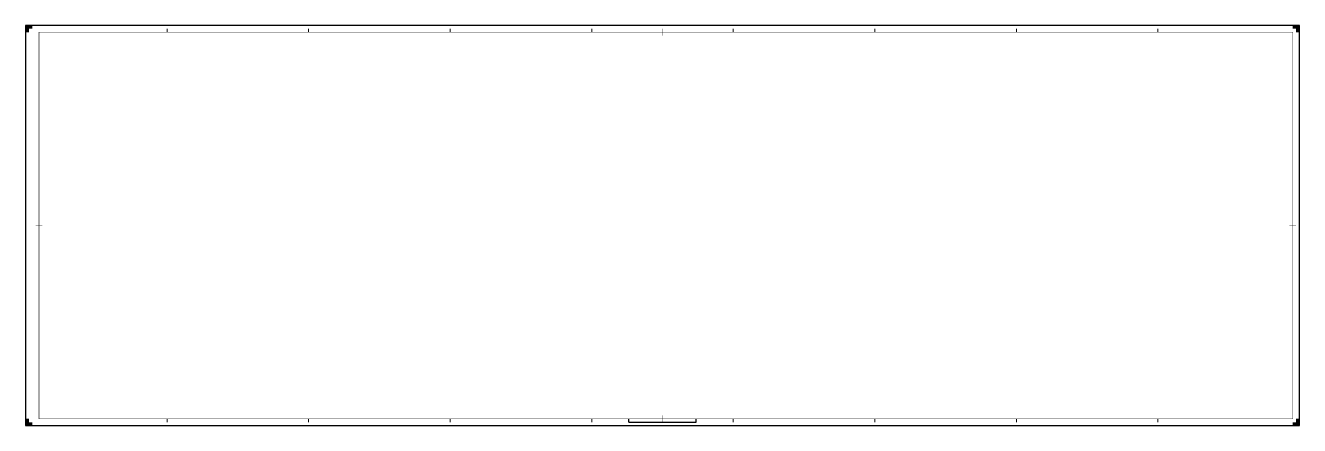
# Model space of a CAD drawing. Extents: x -20 to 1870, y -10 to 584.
import ezdxf

# ---------------------------------------------------------------- set-up
doc = ezdxf.new("R2010")
doc.units = 0
doc.header["$MEASUREMENT"] = 0
for name, color, linetype, lineweight in [('to-xx-kader', 7, 'CONTINUOUS', 25), ('to-xx-snijrand', 7, 'CONTINUOUS', 25), ('to-xx-vouwmerk', 7, 'CONTINUOUS', 18)]:
    doc.layers.add(name, color=color, linetype=linetype, lineweight=lineweight)

msp = doc.modelspace()

# ---------------------------------------------------------------- hatches: boundary and pattern name
at = {"layer": 'to-xx-snijrand'}
for points in [[(-10, 584), (-20, 584), (-20, 574), (-15, 574), (-15, 579), (-10, 579)], [(1870, 574), (1870, 584), (1860, 584), (1860, 579), (1865, 579), (1865, 574)], [(-20, 0), (-20, -10), (-10, -10), (-10, -5), (-15, -5), (-15, 0)], [(1860, -10), (1870, -10), (1870, 0), (1865, 0), (1865, -5), (1860, -5)]]:
    msp.add_hatch(color=256, dxfattribs=at).paths.add_polyline_path(points)

# ---------------------------------------------------------------- linework, layer by layer
at = {"layer": 'to-xx-kader'}
for p, q in [((875, -5), (875, 0)), ((975, -5), (975, 0)), ((875, -5), (975, -5))]:
    msp.add_line(p, q, dxfattribs=at)
at = {"layer": 'to-xx-kader', "const_width": 0.7, "flags": 128}
msp.add_lwpolyline([(0, 0), (1860, 0), (1860, 574), (0, 574)], close=True, dxfattribs=at)
for points in [[(925, 579), (925, 569)], [(-5, 287), (5, 287)], [(1865, 287), (1855, 287)], [(925, -5), (925, 5)]]:
    msp.add_lwpolyline(points, dxfattribs=at)
at = {"layer": 'to-xx-snijrand'}
for p, q in [((1870, 584), (-20, 584)), ((-20, 584), (-20, -10)), ((1870, -10), (1870, 584)), ((-20, -10), (1870, -10))]:
    msp.add_line(p, q, dxfattribs=at)
at = {"layer": 'to-xx-vouwmerk'}
for p, q in [((190, 574), (190, 579)), ((400, 574), (400, 579)), ((610, 574), (610, 579)), ((820, 574), (820, 579)), ((1030, 574), (1030, 579)), ((1240, 574), (1240, 579)), ((1450, 574), (1450, 579)), ((1660, 574), (1660, 579)), ((190, -5), (190, 0)), ((400, -5), (400, 0)), ((610, -5), (610, 0)), ((820, -5), (820, 0)), ((1030, -5), (1030, 0)), ((1240, -5), (1240, 0)), ((1450, -5), (1450, 0)), ((1660, -5), (1660, 0))]:
    msp.add_line(p, q, dxfattribs=at)

doc.saveas('drawing.dxf')
